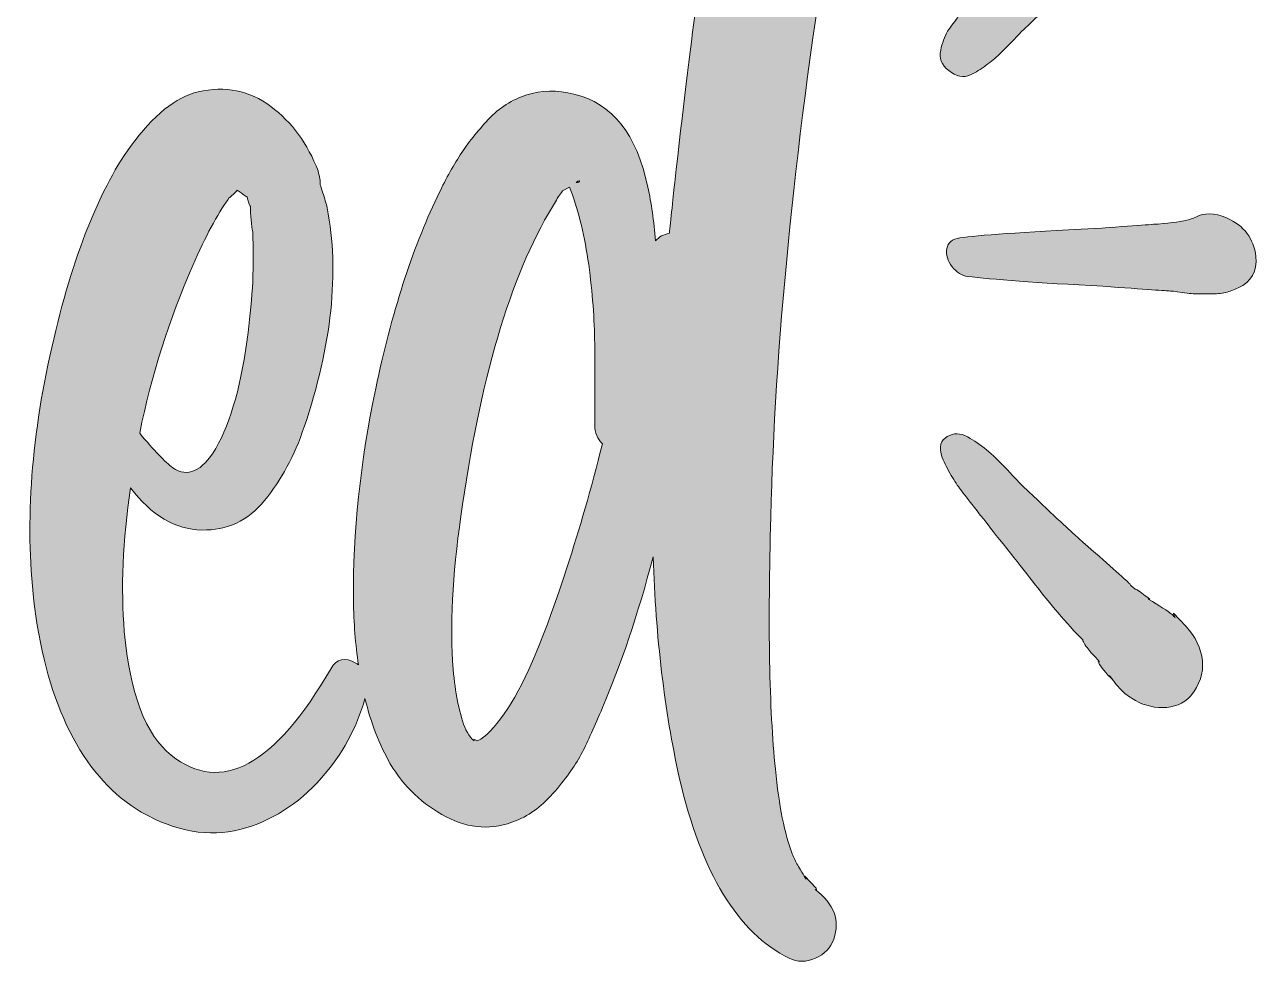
# Model space of a CAD drawing. Header units: inches. Extents: x 125 to 955, y -1029 to -52.
# Drawn here: x 626.6 to 933.8, y -1018.1 to -784.4 of the extents above; entities that cross this region are included whole.
import ezdxf

# ---------------------------------------------------------------- set-up
doc = ezdxf.new("R2010")
doc.units = ezdxf.units.IN
doc.header["$MEASUREMENT"] = 0
doc.layers.add('Layer 1', color=7, linetype='Continuous')

# ---------------------------------------------------------------- blocks, each defined once
blk = doc.blocks.new('block 3')
at = {"layer": 'Layer 1', "true_color": 0xfb6b25}
h = blk.add_hatch(color=30, dxfattribs=at)
h.dxf.hatch_style = 2
edge = h.paths.add_edge_path()
edge.add_spline(control_points=[(820.87, -686.11), (816.08, -686.43), (812.85, -689.27), (811.19, -694.63), (807.36, -707.66), (803.91, -722.15), (800.85, -738.12), (797.78, -754.08), (795.48, -767.84), (793.95, -779.4), (792.42, -790.96), (790.63, -805.74), (788.59, -823.74), (788.46, -825.15), (788.24, -827.26), (787.92, -830.07), (787.6, -832.88), (787.37, -834.98), (787.25, -836.39), (785.84, -836.65), (784.69, -837.28), (783.8, -838.3), (783.41, -833.32), (782.77, -828.85), (781.88, -824.89), (779.2, -811.74), (773.07, -804.01), (763.49, -801.71), (759.28, -800.69), (755.35, -800.76), (751.71, -801.91), (748.07, -803.06), (744.88, -805.1), (742.13, -808.04), (739.39, -810.98), (737.06, -813.91), (735.14, -816.85), (733.23, -819.79), (731.31, -823.3), (729.39, -827.38), (723.14, -840.41), (718.03, -856.31), (714.07, -875.08), (710.24, -893.47), (708.39, -911.03), (708.52, -927.76), (708.6, -933.56), (709.04, -938.92), (709.77, -943.91), (709.55, -943.76), (709.33, -943.61), (709.08, -943.47), (706.4, -941.94), (704.36, -942.39), (702.95, -944.81), (688.9, -969.08), (675.62, -976.29), (663.11, -966.46), (656.72, -961.35), (652.82, -951.07), (651.42, -935.62), (650.53, -925.02), (651.04, -913.08), (652.95, -899.8), (658.19, -906.69), (664.13, -910.21), (670.77, -910.33), (677.03, -910.46), (682.23, -908), (686.38, -902.96), (690.53, -897.91), (693.82, -891.81), (696.25, -884.66), (703.14, -864.23), (705.06, -846.03), (701.99, -830.07), (701.86, -829.56), (701.71, -828.98), (701.51, -828.34), (701.32, -827.71), (701.1, -826.97), (700.85, -826.14), (700.59, -825.31), (700.4, -824.7), (700.27, -824.32), (700.27, -823.43), (700.08, -822.28), (699.7, -820.87), (697.14, -814.1), (693.21, -808.74), (687.91, -804.78), (682.61, -800.82), (676.58, -799.61), (669.81, -801.14), (664.32, -802.42), (658.7, -806.95), (652.95, -814.74), (644.65, -826.36), (637.95, -843.8), (632.84, -867.04), (627.73, -890.54), (626.58, -912.12), (629.39, -931.79), (632.97, -955.92), (641.71, -972.21), (655.64, -980.63), (664.32, -985.49), (672.52, -986.92), (680.25, -984.94), (687.98, -982.97), (694.74, -978.69), (700.56, -972.11), (705.7, -966.29), (709.31, -959.69), (711.4, -952.32), (712.92, -958.47), (715, -963.91), (717.71, -968.57), (721.16, -974.31), (725.78, -978.72), (731.6, -981.78), (737.41, -984.85), (743.25, -985.17), (749.12, -982.74), (752.57, -981.34), (755.8, -978.88), (758.8, -975.37), (761.8, -971.86), (764.03, -968.66), (765.51, -965.79), (766.97, -962.92), (768.66, -959.18), (770.58, -954.58), (775.18, -943.98), (779.39, -931.47), (783.22, -917.04), (783.86, -936.96), (786.03, -955.29), (789.74, -972.01), (795.23, -995.77), (804.36, -1010.77), (817.13, -1017.03), (819.17, -1018.05), (821.34, -1018.05), (823.64, -1017.03), (825.94, -1016.01), (827.48, -1014.41), (828.24, -1012.24), (829.86, -1007.64), (828.3, -1003.53), (823.62, -999.9), (823.7, -999.95), (823.78, -999.98), (823.84, -999.98), (823.96, -999.98), (823.96, -999.85), (823.84, -999.6), (823.84, -999.6), (820.96, -996.53), (820.96, -996.53), (820.96, -996.53), (821.34, -997.3), (821.34, -997.3), (821.09, -996.92), (820.74, -996.34), (820.29, -995.58), (819.84, -994.81), (819.49, -994.24), (819.24, -993.85), (818.73, -992.96), (818.28, -992), (817.9, -990.98), (815.98, -986.12), (814.58, -979.1), (813.68, -969.91), (812.15, -954.97), (811.77, -934.02), (812.53, -907.07), (813.55, -864.8), (818.28, -816.72), (826.71, -762.83), (830.41, -738.69), (833.99, -719.15), (837.44, -704.21), (838.59, -699.36), (837.31, -695.05), (833.6, -691.28), (829.9, -687.51), (825.65, -685.79), (820.87, -686.11)], knot_values=[0, 0, 0, 0, 1, 1, 1, 2, 2, 2, 3, 3, 3, 4, 4, 4, 5, 5, 5, 6, 6, 6, 7, 7, 7, 8, 8, 8, 9, 9, 9, 10, 10, 10, 11, 11, 11, 12, 12, 12, 13, 13, 13, 14, 14, 14, 15, 15, 15, 16, 16, 16, 17, 17, 17, 18, 18, 18, 19, 19, 19, 20, 20, 20, 21, 21, 21, 22, 22, 22, 23, 23, 23, 24, 24, 24, 25, 25, 25, 26, 26, 26, 27, 27, 27, 28, 28, 28, 29, 29, 29, 30, 30, 30, 31, 31, 31, 32, 32, 32, 33, 33, 33, 34, 34, 34, 35, 35, 35, 36, 36, 36, 37, 37, 37, 38, 38, 38, 39, 39, 39, 40, 40, 40, 41, 41, 41, 42, 42, 42, 43, 43, 43, 44, 44, 44, 45, 45, 45, 46, 46, 46, 47, 47, 47, 48, 48, 48, 49, 49, 49, 50, 50, 50, 51, 51, 51, 52, 52, 52, 53, 53, 53, 54, 54, 54, 55, 55, 55, 56, 56, 56, 57, 57, 57, 58, 58, 58, 59, 59, 59, 60, 60, 60, 61, 61, 61, 62, 62, 62, 63, 63, 63, 63], degree=3, periodic=1)
edge = h.paths.add_edge_path()
edge.add_spline(control_points=[(668.47, -844.43), (671.66, -837.15), (674.6, -831.67), (677.28, -827.96), (677.28, -827.96), (677.48, -827.58), (677.48, -827.58), (677.73, -827.45), (678.08, -827.16), (678.53, -826.71), (678.97, -826.27), (679.32, -825.92), (679.58, -825.66), (680.99, -826.68), (681.81, -827.26), (682.07, -827.38), (682.07, -827.64), (682.13, -827.96), (682.26, -828.34), (682.39, -828.73), (682.52, -829.05), (682.65, -829.3), (682.65, -829.43), (682.71, -829.56), (682.84, -829.68), (682.84, -829.68), (682.84, -830.07), (682.84, -830.07), (682.84, -830.71), (682.9, -831.69), (683.03, -833.04), (683.15, -834.38), (683.28, -835.37), (683.41, -836), (683.8, -844.18), (683.41, -852.55), (682.26, -861.1), (680.73, -873.62), (678.05, -883.26), (674.22, -890.03), (670.77, -895.77), (667.19, -897.37), (663.49, -894.81), (661.57, -893.41), (658.83, -890.54), (655.25, -886.19), (658.19, -871.76), (662.6, -857.84), (668.47, -844.43)], knot_values=[0, 0, 0, 0, 1, 1, 1, 2, 2, 2, 3, 3, 3, 4, 4, 4, 5, 5, 5, 6, 6, 6, 7, 7, 7, 8, 8, 8, 9, 9, 9, 10, 10, 10, 11, 11, 11, 12, 12, 12, 13, 13, 13, 14, 14, 14, 15, 15, 15, 16, 16, 16, 16], degree=3, periodic=1)
edge = h.paths.add_edge_path()
edge.add_spline(control_points=[(764.83, -823.55), (764.71, -823.68), (764.45, -823.74), (764.07, -823.74), (764.71, -823.24), (764.96, -823.17), (764.83, -823.55)], knot_values=[0, 0, 0, 0, 1, 1, 1, 2, 2, 2, 2], degree=3, periodic=1)
edge = h.paths.add_edge_path()
edge.add_spline(control_points=[(761.77, -919.53), (756.4, -936.26), (751.49, -948.01), (747.02, -954.77), (744.46, -958.61), (742.23, -961.16), (740.31, -962.44), (740.31, -962.44), (739.36, -962.82), (739.36, -962.82), (738.59, -962.44), (738.33, -962.44), (738.59, -962.82), (737.31, -961.8), (736.35, -960.14), (735.72, -957.84), (734.44, -953.88), (733.61, -948.9), (733.23, -942.9), (732.58, -932.3), (733.42, -919.33), (735.72, -904.01), (740.57, -870.42), (748.36, -845.14), (759.09, -828.15), (759.34, -827.64), (759.85, -826.88), (760.62, -825.85), (760.62, -825.85), (762.34, -824.89), (762.34, -824.89), (762.34, -824.89), (763.11, -826.81), (763.11, -826.81), (765.03, -832.3), (766.43, -838.53), (767.32, -845.49), (768.22, -852.45), (768.66, -858.99), (768.66, -865.12), (768.66, -871.25), (768.66, -877.64), (768.66, -884.28), (768.66, -886.07), (769.3, -887.6), (770.58, -888.88), (767.77, -899.99), (764.83, -910.21), (761.77, -919.53)], knot_values=[0, 0, 0, 0, 1, 1, 1, 2, 2, 2, 3, 3, 3, 4, 4, 4, 5, 5, 5, 6, 6, 6, 7, 7, 7, 8, 8, 8, 9, 9, 9, 10, 10, 10, 11, 11, 11, 12, 12, 12, 13, 13, 13, 14, 14, 14, 15, 15, 15, 16, 16, 16, 16], degree=3, periodic=1)
h = blk.add_hatch(color=30, dxfattribs=at)
h.dxf.hatch_style = 2
edge = h.paths.add_edge_path()
edge.add_spline(control_points=[(856.88, -795.87), (858.73, -797.34), (860.55, -797.69), (862.34, -796.93), (863.62, -796.29), (864.89, -795.49), (866.17, -794.53), (867.45, -793.57), (868.53, -792.68), (869.43, -791.85), (870.32, -791.02), (871.44, -789.9), (872.78, -788.5), (874.12, -787.09), (875.11, -786.07), (875.75, -785.43), (882.52, -779.05), (886.92, -774.96), (888.97, -773.17), (889.86, -772.41), (891.9, -770.68), (895.1, -768), (898.29, -765.32), (900.71, -763.21), (902.38, -761.68), (902.5, -761.55), (902.63, -761.39), (902.76, -761.2), (902.89, -761.01), (903.05, -760.85), (903.24, -760.72), (903.43, -760.59), (903.59, -760.47), (903.72, -760.34), (903.84, -760.21), (904.22, -759.95), (904.87, -759.57), (904.87, -759.57), (904.48, -759.76), (904.48, -759.76), (905.12, -759.38), (906.02, -758.78), (907.17, -757.94), (908.31, -757.11), (909.08, -756.57), (909.46, -756.31), (909.85, -756.06), (910.1, -755.87), (910.23, -755.74), (910.23, -755.74), (910.42, -755.93), (910.42, -755.93), (910.42, -755.93), (911, -755.74), (911, -755.74), (911, -755.74), (913.29, -754.02), (913.29, -754.02), (913.68, -753.76), (913.93, -753.57), (914.06, -753.44), (914.06, -753.44), (915.4, -752.68), (915.4, -752.68), (915.91, -752.42), (916.49, -751.85), (917.13, -750.95), (920.96, -746.48), (921.28, -741.63), (918.09, -736.39), (918.09, -736.39), (918.09, -736.2), (918.09, -736.2), (916.93, -734.29), (915.4, -732.75), (913.49, -731.6), (913.49, -731.6), (913.49, -731.41), (913.49, -731.41), (913.49, -731.41), (913.29, -731.22), (913.29, -731.22), (908.57, -727.9), (903.65, -728.09), (898.55, -731.8), (898.42, -731.92), (898.16, -732.18), (897.78, -732.56), (897.39, -732.94), (897.01, -733.36), (896.63, -733.81), (896.25, -734.26), (895.99, -734.54), (895.86, -734.67), (895.73, -734.8), (895.67, -734.93), (895.67, -735.05), (894.27, -736.84), (893.5, -737.86), (893.37, -738.12), (893.5, -738.12), (893.43, -738.37), (893.18, -738.88), (891.01, -741.69), (889.73, -743.48), (889.35, -744.25), (889.35, -744.25), (889.16, -744.44), (889.16, -744.44), (888.9, -744.57), (888.58, -744.85), (888.2, -745.3), (887.82, -745.75), (887.56, -746.1), (887.43, -746.35), (883.99, -750.18), (880.16, -754.85), (875.94, -760.34), (874.66, -762), (872.81, -764.43), (870.38, -767.62), (867.96, -770.81), (866.23, -773.05), (865.21, -774.32), (864.57, -775.22), (863.58, -776.56), (862.24, -778.34), (860.9, -780.13), (859.91, -781.48), (859.27, -782.37), (859.02, -782.75), (858.57, -783.36), (857.93, -784.19), (857.29, -785.02), (856.85, -785.62), (856.59, -786.01), (855.83, -787.41), (855.25, -789.01), (854.87, -790.8), (854.36, -792.71), (855.03, -794.41), (856.88, -795.87)], knot_values=[0, 0, 0, 0, 1, 1, 1, 2, 2, 2, 3, 3, 3, 4, 4, 4, 5, 5, 5, 6, 6, 6, 7, 7, 7, 8, 8, 8, 9, 9, 9, 10, 10, 10, 11, 11, 11, 12, 12, 12, 13, 13, 13, 14, 14, 14, 15, 15, 15, 16, 16, 16, 17, 17, 17, 18, 18, 18, 19, 19, 19, 20, 20, 20, 21, 21, 21, 22, 22, 22, 23, 23, 23, 24, 24, 24, 25, 25, 25, 26, 26, 26, 27, 27, 27, 28, 28, 28, 29, 29, 29, 30, 30, 30, 31, 31, 31, 32, 32, 32, 33, 33, 33, 34, 34, 34, 35, 35, 35, 36, 36, 36, 37, 37, 37, 38, 38, 38, 39, 39, 39, 40, 40, 40, 41, 41, 41, 42, 42, 42, 43, 43, 43, 44, 44, 44, 45, 45, 45, 46, 46, 46, 47, 47, 47, 47], degree=3, periodic=1)
h = blk.add_hatch(color=30, dxfattribs=at)
h.dxf.hatch_style = 2
edge = h.paths.add_edge_path()
edge.add_spline(control_points=[(933.41, -842.14), (932.9, -837.67), (930.47, -834.47), (926.13, -832.56), (923.06, -831.28), (920.51, -831.22), (918.47, -832.37), (917.96, -832.62), (917.44, -832.81), (916.93, -832.94), (915.14, -833.45), (912.53, -833.83), (909.08, -834.09), (908.82, -834.09), (903.53, -834.47), (893.18, -835.24), (875.17, -836.13), (864, -836.9), (859.66, -837.54), (857.74, -837.79), (856.66, -838.69), (856.4, -840.22), (856.14, -841.75), (856.59, -843.25), (857.74, -844.72), (858.89, -846.19), (860.17, -846.99), (861.57, -847.12), (867.57, -847.88), (878.81, -848.71), (895.29, -849.61), (906.02, -850.37), (911.5, -850.75), (911.76, -850.75), (912.15, -850.75), (913.23, -850.88), (915.02, -851.14), (916.81, -851.4), (918.09, -851.52), (918.85, -851.52), (919.62, -851.52), (920.7, -851.52), (922.11, -851.52), (923.51, -851.52), (924.76, -851.4), (925.84, -851.14), (926.93, -850.88), (927.98, -850.5), (929, -849.99), (932.32, -848.46), (933.79, -845.84), (933.41, -842.14)], knot_values=[0, 0, 0, 0, 1, 1, 1, 2, 2, 2, 3, 3, 3, 4, 4, 4, 5, 5, 5, 6, 6, 6, 7, 7, 7, 8, 8, 8, 9, 9, 9, 10, 10, 10, 11, 11, 11, 12, 12, 12, 13, 13, 13, 14, 14, 14, 15, 15, 15, 16, 16, 16, 17, 17, 17, 17], degree=3, periodic=1)
h = blk.add_hatch(color=30, dxfattribs=at)
h.dxf.hatch_style = 2
edge = h.paths.add_edge_path()
edge.add_spline(control_points=[(912.91, -931.02), (912.91, -931.02), (913.1, -931.79), (913.1, -931.79), (913.21, -931.99), (913.27, -932.11), (913.33, -932.21), (913.17, -932.05), (912.91, -931.78), (912.53, -931.4), (911.5, -930.51), (909.53, -929.23), (906.59, -927.57), (906.59, -927.57), (906.97, -927.57), (906.97, -927.57), (906.97, -927.57), (906.21, -927), (906.21, -927), (905.7, -926.61), (905.15, -926.2), (904.58, -925.75), (904, -925.31), (903.65, -925.08), (903.53, -925.08), (903.53, -925.08), (903.33, -925.08), (903.33, -925.08), (903.33, -925.08), (903.14, -924.89), (903.14, -924.89), (903.01, -924.76), (902.86, -924.64), (902.66, -924.51), (902.47, -924.38), (902.31, -924.22), (902.18, -924.03), (902.06, -923.84), (901.93, -923.68), (901.8, -923.55), (898.86, -920.87), (894.33, -916.84), (888.2, -911.48), (886.79, -910.21), (882.52, -906.18), (875.37, -899.41), (874.73, -898.77), (873.42, -897.4), (871.44, -895.29), (869.46, -893.19), (867.73, -891.53), (866.27, -890.31), (864.8, -889.1), (863.23, -888.05), (861.57, -887.15), (859.78, -886.13), (858.09, -886.1), (856.5, -887.06), (854.9, -888.01), (854.42, -889.58), (855.06, -891.75), (855.57, -893.16), (856.27, -894.62), (857.17, -896.16), (858.06, -897.69), (858.86, -898.93), (859.56, -899.89), (860.26, -900.85), (861.32, -902.22), (862.72, -904.01), (864.13, -905.8), (865.08, -907.01), (865.6, -907.65), (866.87, -909.31), (868.79, -911.74), (871.34, -914.93), (873.9, -918.12), (875.81, -920.55), (877.09, -922.21), (880.66, -926.93), (884.56, -931.59), (888.78, -936.19), (888.78, -936.19), (890.12, -937.53), (890.12, -937.53), (890.12, -937.53), (890.31, -937.73), (890.31, -937.73), (890.31, -937.73), (890.31, -937.92), (890.31, -937.92), (890.43, -938.3), (890.69, -938.75), (891.07, -939.26), (891.46, -939.77), (891.81, -940.21), (892.13, -940.6), (892.44, -940.98), (892.83, -941.4), (893.28, -941.84), (893.72, -942.29), (894.07, -942.7), (894.33, -943.09), (894.33, -943.09), (894.33, -943.28), (894.33, -943.28), (894.33, -943.28), (894.14, -943.09), (894.14, -943.09), (894.39, -943.98), (895.41, -945.32), (897.2, -947.11), (897.2, -947.11), (897.68, -947.59), (897.68, -947.59), (897.87, -947.84), (898.1, -948.13), (898.35, -948.45), (898.86, -949.09), (899.31, -949.6), (899.69, -949.98), (900.33, -950.75), (901.29, -951.52), (902.57, -952.28), (904.87, -953.82), (907.42, -954.58), (910.23, -954.58), (913.04, -954.58), (915.34, -953.62), (917.13, -951.71), (919.43, -948.9), (920.41, -945.96), (920.09, -942.9), (919.77, -939.83), (918.4, -936.96), (915.98, -934.28), (915.98, -934.28), (912.91, -931.02), (912.91, -931.02)], knot_values=[0, 0, 0, 0, 1, 1, 1, 2, 2, 2, 3, 3, 3, 4, 4, 4, 5, 5, 5, 6, 6, 6, 7, 7, 7, 8, 8, 8, 9, 9, 9, 10, 10, 10, 11, 11, 11, 12, 12, 12, 13, 13, 13, 14, 14, 14, 15, 15, 15, 16, 16, 16, 17, 17, 17, 18, 18, 18, 19, 19, 19, 20, 20, 20, 21, 21, 21, 22, 22, 22, 23, 23, 23, 24, 24, 24, 25, 25, 25, 26, 26, 26, 27, 27, 27, 28, 28, 28, 29, 29, 29, 30, 30, 30, 31, 31, 31, 32, 32, 32, 33, 33, 33, 34, 34, 34, 35, 35, 35, 36, 36, 36, 37, 37, 37, 38, 38, 38, 39, 39, 39, 40, 40, 40, 41, 41, 41, 42, 42, 42, 43, 43, 43, 44, 44, 44, 45, 45, 45, 46, 46, 46, 46], degree=3, periodic=1)
edge = h.paths.add_edge_path()
edge.add_spline(control_points=[(896.82, -946.54), (896.82, -946.54), (897.01, -946.73), (897.01, -946.73), (897.01, -946.73), (897.2, -946.92), (897.2, -946.92), (897.3, -947.07), (897.44, -947.26), (897.58, -947.45), (897.58, -947.45), (896.82, -946.54), (896.82, -946.54)], knot_values=[0, 0, 0, 0, 1, 1, 1, 2, 2, 2, 3, 3, 3, 4, 4, 4, 4], degree=3, periodic=1)
edge = h.paths.add_edge_path()
edge.add_spline(control_points=[(913.48, -932.36), (913.48, -932.36), (913.49, -932.36), (913.49, -932.36), (913.52, -932.4), (913.52, -932.39), (913.48, -932.36)], knot_values=[0, 0, 0, 0, 1, 1, 1, 2, 2, 2, 2], degree=3, periodic=1)
at = {"layer": 'Layer 1', "lineweight": 0}
for points, knots in [([(820.87, -686.11), (816.08, -686.43), (812.85, -689.27), (811.19, -694.63), (807.36, -707.66), (803.91, -722.15), (800.85, -738.12), (797.78, -754.08), (795.48, -767.84), (793.95, -779.4), (792.42, -790.96), (790.63, -805.74), (788.59, -823.74), (788.46, -825.15), (788.24, -827.26), (787.92, -830.07), (787.6, -832.88), (787.37, -834.98), (787.25, -836.39), (785.84, -836.65), (784.69, -837.28), (783.8, -838.3), (783.41, -833.32), (782.77, -828.85), (781.88, -824.89), (779.2, -811.74), (773.07, -804.01), (763.49, -801.71), (759.28, -800.69), (755.35, -800.76), (751.71, -801.91), (748.07, -803.06), (744.88, -805.1), (742.13, -808.04), (739.39, -810.98), (737.06, -813.91), (735.14, -816.85), (733.23, -819.79), (731.31, -823.3), (729.39, -827.38), (723.14, -840.41), (718.03, -856.31), (714.07, -875.08), (710.24, -893.47), (708.39, -911.03), (708.52, -927.76), (708.6, -933.56), (709.04, -938.92), (709.77, -943.91), (709.55, -943.76), (709.33, -943.61), (709.08, -943.47), (706.4, -941.94), (704.36, -942.39), (702.95, -944.81), (688.9, -969.08), (675.62, -976.29), (663.11, -966.46), (656.72, -961.35), (652.82, -951.07), (651.42, -935.62), (650.53, -925.02), (651.04, -913.08), (652.95, -899.8), (658.19, -906.69), (664.13, -910.21), (670.77, -910.33), (677.03, -910.46), (682.23, -908), (686.38, -902.96), (690.53, -897.91), (693.82, -891.81), (696.25, -884.66), (703.14, -864.23), (705.06, -846.03), (701.99, -830.07), (701.86, -829.56), (701.71, -828.98), (701.51, -828.34), (701.32, -827.71), (701.1, -826.97), (700.85, -826.14), (700.59, -825.31), (700.4, -824.7), (700.27, -824.32), (700.27, -823.43), (700.08, -822.28), (699.7, -820.87), (697.14, -814.1), (693.21, -808.74), (687.91, -804.78), (682.61, -800.82), (676.58, -799.61), (669.81, -801.14), (664.32, -802.42), (658.7, -806.95), (652.95, -814.74), (644.65, -826.36), (637.95, -843.8), (632.84, -867.04), (627.73, -890.54), (626.58, -912.12), (629.39, -931.79), (632.97, -955.92), (641.71, -972.21), (655.64, -980.63), (664.32, -985.49), (672.52, -986.92), (680.25, -984.94), (687.98, -982.97), (694.74, -978.69), (700.56, -972.11), (705.7, -966.29), (709.31, -959.69), (711.4, -952.32), (712.92, -958.47), (715, -963.91), (717.71, -968.57), (721.16, -974.31), (725.78, -978.72), (731.6, -981.78), (737.41, -984.85), (743.25, -985.17), (749.12, -982.74), (752.57, -981.34), (755.8, -978.88), (758.8, -975.37), (761.8, -971.86), (764.03, -968.66), (765.51, -965.79), (766.97, -962.92), (768.66, -959.18), (770.58, -954.58), (775.18, -943.98), (779.39, -931.47), (783.22, -917.04), (783.86, -936.96), (786.03, -955.29), (789.74, -972.01), (795.23, -995.77), (804.36, -1010.77), (817.13, -1017.03), (819.17, -1018.05), (821.34, -1018.05), (823.64, -1017.03), (825.94, -1016.01), (827.48, -1014.41), (828.24, -1012.24), (829.86, -1007.64), (828.3, -1003.53), (823.62, -999.9), (823.7, -999.95), (823.78, -999.98), (823.84, -999.98), (823.96, -999.98), (823.96, -999.85), (823.84, -999.6), (823.84, -999.6), (820.96, -996.53), (820.96, -996.53), (820.96, -996.53), (821.34, -997.3), (821.34, -997.3), (821.09, -996.92), (820.74, -996.34), (820.29, -995.58), (819.84, -994.81), (819.49, -994.24), (819.24, -993.85), (818.73, -992.96), (818.28, -992), (817.9, -990.98), (815.98, -986.12), (814.58, -979.1), (813.68, -969.91), (812.15, -954.97), (811.77, -934.02), (812.53, -907.07), (813.55, -864.8), (818.28, -816.72), (826.71, -762.83), (830.41, -738.69), (833.99, -719.15), (837.44, -704.21), (838.59, -699.36), (837.31, -695.05), (833.6, -691.28), (829.9, -687.51), (825.65, -685.79), (820.87, -686.11)], [0, 0, 0, 0, 1, 1, 1, 2, 2, 2, 3, 3, 3, 4, 4, 4, 5, 5, 5, 6, 6, 6, 7, 7, 7, 8, 8, 8, 9, 9, 9, 10, 10, 10, 11, 11, 11, 12, 12, 12, 13, 13, 13, 14, 14, 14, 15, 15, 15, 16, 16, 16, 17, 17, 17, 18, 18, 18, 19, 19, 19, 20, 20, 20, 21, 21, 21, 22, 22, 22, 23, 23, 23, 24, 24, 24, 25, 25, 25, 26, 26, 26, 27, 27, 27, 28, 28, 28, 29, 29, 29, 30, 30, 30, 31, 31, 31, 32, 32, 32, 33, 33, 33, 34, 34, 34, 35, 35, 35, 36, 36, 36, 37, 37, 37, 38, 38, 38, 39, 39, 39, 40, 40, 40, 41, 41, 41, 42, 42, 42, 43, 43, 43, 44, 44, 44, 45, 45, 45, 46, 46, 46, 47, 47, 47, 48, 48, 48, 49, 49, 49, 50, 50, 50, 51, 51, 51, 52, 52, 52, 53, 53, 53, 54, 54, 54, 55, 55, 55, 56, 56, 56, 57, 57, 57, 58, 58, 58, 59, 59, 59, 60, 60, 60, 61, 61, 61, 62, 62, 62, 63, 63, 63, 63]), ([(856.88, -795.87), (858.73, -797.34), (860.55, -797.69), (862.34, -796.93), (863.62, -796.29), (864.89, -795.49), (866.17, -794.53), (867.45, -793.57), (868.53, -792.68), (869.43, -791.85), (870.32, -791.02), (871.44, -789.9), (872.78, -788.5), (874.12, -787.09), (875.11, -786.07), (875.75, -785.43), (882.52, -779.05), (886.92, -774.96), (888.97, -773.17), (889.86, -772.41), (891.9, -770.68), (895.1, -768), (898.29, -765.32), (900.71, -763.21), (902.38, -761.68), (902.5, -761.55), (902.63, -761.39), (902.76, -761.2), (902.89, -761.01), (903.05, -760.85), (903.24, -760.72), (903.43, -760.59), (903.59, -760.47), (903.72, -760.34), (903.84, -760.21), (904.22, -759.95), (904.87, -759.57), (904.87, -759.57), (904.48, -759.76), (904.48, -759.76), (905.12, -759.38), (906.02, -758.78), (907.17, -757.94), (908.31, -757.11), (909.08, -756.57), (909.46, -756.31), (909.85, -756.06), (910.1, -755.87), (910.23, -755.74), (910.23, -755.74), (910.42, -755.93), (910.42, -755.93), (910.42, -755.93), (911, -755.74), (911, -755.74), (911, -755.74), (913.29, -754.02), (913.29, -754.02), (913.68, -753.76), (913.93, -753.57), (914.06, -753.44), (914.06, -753.44), (915.4, -752.68), (915.4, -752.68), (915.91, -752.42), (916.49, -751.85), (917.13, -750.95), (920.96, -746.48), (921.28, -741.63), (918.09, -736.39), (918.09, -736.39), (918.09, -736.2), (918.09, -736.2), (916.93, -734.29), (915.4, -732.75), (913.49, -731.6), (913.49, -731.6), (913.49, -731.41), (913.49, -731.41), (913.49, -731.41), (913.29, -731.22), (913.29, -731.22), (908.57, -727.9), (903.65, -728.09), (898.55, -731.8), (898.42, -731.92), (898.16, -732.18), (897.78, -732.56), (897.39, -732.94), (897.01, -733.36), (896.63, -733.81), (896.25, -734.26), (895.99, -734.54), (895.86, -734.67), (895.73, -734.8), (895.67, -734.93), (895.67, -735.05), (894.27, -736.84), (893.5, -737.86), (893.37, -738.12), (893.5, -738.12), (893.43, -738.37), (893.18, -738.88), (891.01, -741.69), (889.73, -743.48), (889.35, -744.25), (889.35, -744.25), (889.16, -744.44), (889.16, -744.44), (888.9, -744.57), (888.58, -744.85), (888.2, -745.3), (887.82, -745.75), (887.56, -746.1), (887.43, -746.35), (883.99, -750.18), (880.16, -754.85), (875.94, -760.34), (874.66, -762), (872.81, -764.43), (870.38, -767.62), (867.96, -770.81), (866.23, -773.05), (865.21, -774.32), (864.57, -775.22), (863.58, -776.56), (862.24, -778.34), (860.9, -780.13), (859.91, -781.48), (859.27, -782.37), (859.02, -782.75), (858.57, -783.36), (857.93, -784.19), (857.29, -785.02), (856.85, -785.62), (856.59, -786.01), (855.83, -787.41), (855.25, -789.01), (854.87, -790.8), (854.36, -792.71), (855.03, -794.41), (856.88, -795.87)], [0, 0, 0, 0, 1, 1, 1, 2, 2, 2, 3, 3, 3, 4, 4, 4, 5, 5, 5, 6, 6, 6, 7, 7, 7, 8, 8, 8, 9, 9, 9, 10, 10, 10, 11, 11, 11, 12, 12, 12, 13, 13, 13, 14, 14, 14, 15, 15, 15, 16, 16, 16, 17, 17, 17, 18, 18, 18, 19, 19, 19, 20, 20, 20, 21, 21, 21, 22, 22, 22, 23, 23, 23, 24, 24, 24, 25, 25, 25, 26, 26, 26, 27, 27, 27, 28, 28, 28, 29, 29, 29, 30, 30, 30, 31, 31, 31, 32, 32, 32, 33, 33, 33, 34, 34, 34, 35, 35, 35, 36, 36, 36, 37, 37, 37, 38, 38, 38, 39, 39, 39, 40, 40, 40, 41, 41, 41, 42, 42, 42, 43, 43, 43, 44, 44, 44, 45, 45, 45, 46, 46, 46, 47, 47, 47, 47]), ([(764.83, -823.55), (764.71, -823.68), (764.45, -823.74), (764.07, -823.74), (764.71, -823.24), (764.96, -823.17), (764.83, -823.55)], [0, 0, 0, 0, 1, 1, 1, 2, 2, 2, 2]), ([(668.47, -844.43), (671.66, -837.15), (674.6, -831.67), (677.28, -827.96), (677.28, -827.96), (677.48, -827.58), (677.48, -827.58), (677.73, -827.45), (678.08, -827.16), (678.53, -826.71), (678.97, -826.27), (679.32, -825.92), (679.58, -825.66), (680.99, -826.68), (681.81, -827.26), (682.07, -827.38), (682.07, -827.64), (682.13, -827.96), (682.26, -828.34), (682.39, -828.73), (682.52, -829.05), (682.65, -829.3), (682.65, -829.43), (682.71, -829.56), (682.84, -829.68), (682.84, -829.68), (682.84, -830.07), (682.84, -830.07), (682.84, -830.71), (682.9, -831.69), (683.03, -833.04), (683.15, -834.38), (683.28, -835.37), (683.41, -836), (683.8, -844.18), (683.41, -852.55), (682.26, -861.1), (680.73, -873.62), (678.05, -883.26), (674.22, -890.03), (670.77, -895.77), (667.19, -897.37), (663.49, -894.81), (661.57, -893.41), (658.83, -890.54), (655.25, -886.19), (658.19, -871.76), (662.6, -857.84), (668.47, -844.43)], [0, 0, 0, 0, 1, 1, 1, 2, 2, 2, 3, 3, 3, 4, 4, 4, 5, 5, 5, 6, 6, 6, 7, 7, 7, 8, 8, 8, 9, 9, 9, 10, 10, 10, 11, 11, 11, 12, 12, 12, 13, 13, 13, 14, 14, 14, 15, 15, 15, 16, 16, 16, 16]), ([(761.77, -919.53), (756.4, -936.26), (751.49, -948.01), (747.02, -954.77), (744.46, -958.61), (742.23, -961.16), (740.31, -962.44), (740.31, -962.44), (739.36, -962.82), (739.36, -962.82), (738.59, -962.44), (738.33, -962.44), (738.59, -962.82), (737.31, -961.8), (736.35, -960.14), (735.72, -957.84), (734.44, -953.88), (733.61, -948.9), (733.23, -942.9), (732.58, -932.3), (733.42, -919.33), (735.72, -904.01), (740.57, -870.42), (748.36, -845.14), (759.09, -828.15), (759.34, -827.64), (759.85, -826.88), (760.62, -825.85), (760.62, -825.85), (762.34, -824.89), (762.34, -824.89), (762.34, -824.89), (763.11, -826.81), (763.11, -826.81), (765.03, -832.3), (766.43, -838.53), (767.32, -845.49), (768.22, -852.45), (768.66, -858.99), (768.66, -865.12), (768.66, -871.25), (768.66, -877.64), (768.66, -884.28), (768.66, -886.07), (769.3, -887.6), (770.58, -888.88), (767.77, -899.99), (764.83, -910.21), (761.77, -919.53)], [0, 0, 0, 0, 1, 1, 1, 2, 2, 2, 3, 3, 3, 4, 4, 4, 5, 5, 5, 6, 6, 6, 7, 7, 7, 8, 8, 8, 9, 9, 9, 10, 10, 10, 11, 11, 11, 12, 12, 12, 13, 13, 13, 14, 14, 14, 15, 15, 15, 16, 16, 16, 16]), ([(933.41, -842.14), (932.9, -837.67), (930.47, -834.47), (926.13, -832.56), (923.06, -831.28), (920.51, -831.22), (918.47, -832.37), (917.96, -832.62), (917.44, -832.81), (916.93, -832.94), (915.14, -833.45), (912.53, -833.83), (909.08, -834.09), (908.82, -834.09), (903.53, -834.47), (893.18, -835.24), (875.17, -836.13), (864, -836.9), (859.66, -837.54), (857.74, -837.79), (856.66, -838.69), (856.4, -840.22), (856.14, -841.75), (856.59, -843.25), (857.74, -844.72), (858.89, -846.19), (860.17, -846.99), (861.57, -847.12), (867.57, -847.88), (878.81, -848.71), (895.29, -849.61), (906.02, -850.37), (911.5, -850.75), (911.76, -850.75), (912.15, -850.75), (913.23, -850.88), (915.02, -851.14), (916.81, -851.4), (918.09, -851.52), (918.85, -851.52), (919.62, -851.52), (920.7, -851.52), (922.11, -851.52), (923.51, -851.52), (924.76, -851.4), (925.84, -851.14), (926.93, -850.88), (927.98, -850.5), (929, -849.99), (932.32, -848.46), (933.79, -845.84), (933.41, -842.14)], [0, 0, 0, 0, 1, 1, 1, 2, 2, 2, 3, 3, 3, 4, 4, 4, 5, 5, 5, 6, 6, 6, 7, 7, 7, 8, 8, 8, 9, 9, 9, 10, 10, 10, 11, 11, 11, 12, 12, 12, 13, 13, 13, 14, 14, 14, 15, 15, 15, 16, 16, 16, 17, 17, 17, 17]), ([(912.91, -931.02), (912.91, -931.02), (913.1, -931.79), (913.1, -931.79), (913.21, -931.99), (913.27, -932.11), (913.33, -932.21), (913.17, -932.05), (912.91, -931.78), (912.53, -931.4), (911.5, -930.51), (909.53, -929.23), (906.59, -927.57), (906.59, -927.57), (906.97, -927.57), (906.97, -927.57), (906.97, -927.57), (906.21, -927), (906.21, -927), (905.7, -926.61), (905.15, -926.2), (904.58, -925.75), (904, -925.31), (903.65, -925.08), (903.53, -925.08), (903.53, -925.08), (903.33, -925.08), (903.33, -925.08), (903.33, -925.08), (903.14, -924.89), (903.14, -924.89), (903.01, -924.76), (902.86, -924.64), (902.66, -924.51), (902.47, -924.38), (902.31, -924.22), (902.18, -924.03), (902.06, -923.84), (901.93, -923.68), (901.8, -923.55), (898.86, -920.87), (894.33, -916.84), (888.2, -911.48), (886.79, -910.21), (882.52, -906.18), (875.37, -899.41), (874.73, -898.77), (873.42, -897.4), (871.44, -895.29), (869.46, -893.19), (867.73, -891.53), (866.27, -890.31), (864.8, -889.1), (863.23, -888.05), (861.57, -887.15), (859.78, -886.13), (858.09, -886.1), (856.5, -887.06), (854.9, -888.01), (854.42, -889.58), (855.06, -891.75), (855.57, -893.16), (856.27, -894.62), (857.17, -896.16), (858.06, -897.69), (858.86, -898.93), (859.56, -899.89), (860.26, -900.85), (861.32, -902.22), (862.72, -904.01), (864.13, -905.8), (865.08, -907.01), (865.6, -907.65), (866.87, -909.31), (868.79, -911.74), (871.34, -914.93), (873.9, -918.12), (875.81, -920.55), (877.09, -922.21), (880.66, -926.93), (884.56, -931.59), (888.78, -936.19), (888.78, -936.19), (890.12, -937.53), (890.12, -937.53), (890.12, -937.53), (890.31, -937.73), (890.31, -937.73), (890.31, -937.73), (890.31, -937.92), (890.31, -937.92), (890.43, -938.3), (890.69, -938.75), (891.07, -939.26), (891.46, -939.77), (891.81, -940.21), (892.13, -940.6), (892.44, -940.98), (892.83, -941.4), (893.28, -941.84), (893.72, -942.29), (894.07, -942.7), (894.33, -943.09), (894.33, -943.09), (894.33, -943.28), (894.33, -943.28), (894.33, -943.28), (894.14, -943.09), (894.14, -943.09), (894.39, -943.98), (895.41, -945.32), (897.2, -947.11), (897.2, -947.11), (897.68, -947.59), (897.68, -947.59), (897.87, -947.84), (898.1, -948.13), (898.35, -948.45), (898.86, -949.09), (899.31, -949.6), (899.69, -949.98), (900.33, -950.75), (901.29, -951.52), (902.57, -952.28), (904.87, -953.82), (907.42, -954.58), (910.23, -954.58), (913.04, -954.58), (915.34, -953.62), (917.13, -951.71), (919.43, -948.9), (920.41, -945.96), (920.09, -942.9), (919.77, -939.83), (918.4, -936.96), (915.98, -934.28), (915.98, -934.28), (912.91, -931.02), (912.91, -931.02)], [0, 0, 0, 0, 1, 1, 1, 2, 2, 2, 3, 3, 3, 4, 4, 4, 5, 5, 5, 6, 6, 6, 7, 7, 7, 8, 8, 8, 9, 9, 9, 10, 10, 10, 11, 11, 11, 12, 12, 12, 13, 13, 13, 14, 14, 14, 15, 15, 15, 16, 16, 16, 17, 17, 17, 18, 18, 18, 19, 19, 19, 20, 20, 20, 21, 21, 21, 22, 22, 22, 23, 23, 23, 24, 24, 24, 25, 25, 25, 26, 26, 26, 27, 27, 27, 28, 28, 28, 29, 29, 29, 30, 30, 30, 31, 31, 31, 32, 32, 32, 33, 33, 33, 34, 34, 34, 35, 35, 35, 36, 36, 36, 37, 37, 37, 38, 38, 38, 39, 39, 39, 40, 40, 40, 41, 41, 41, 42, 42, 42, 43, 43, 43, 44, 44, 44, 45, 45, 45, 46, 46, 46, 46]), ([(913.48, -932.36), (913.48, -932.36), (913.49, -932.36), (913.49, -932.36), (913.52, -932.4), (913.52, -932.39), (913.48, -932.36)], [0, 0, 0, 0, 1, 1, 1, 2, 2, 2, 2]), ([(896.82, -946.54), (896.82, -946.54), (897.01, -946.73), (897.01, -946.73), (897.01, -946.73), (897.2, -946.92), (897.2, -946.92), (897.3, -947.07), (897.44, -947.26), (897.58, -947.45), (897.58, -947.45), (896.82, -946.54), (896.82, -946.54)], [0, 0, 0, 0, 1, 1, 1, 2, 2, 2, 3, 3, 3, 4, 4, 4, 4])]:
    blk.add_open_spline(points, degree=3, knots=knots, dxfattribs=at)
blk = doc.blocks.new('block 2')
at = {"layer": 'Layer 1'}
blk.add_blockref('block 3', (0, 0), dxfattribs=at)

msp = doc.modelspace()

# ---------------------------------------------------------------- block references
at = {"layer": 'Layer 1'}
msp.add_blockref('block 2', (0, 0), dxfattribs=at)

doc.saveas('drawing.dxf')
